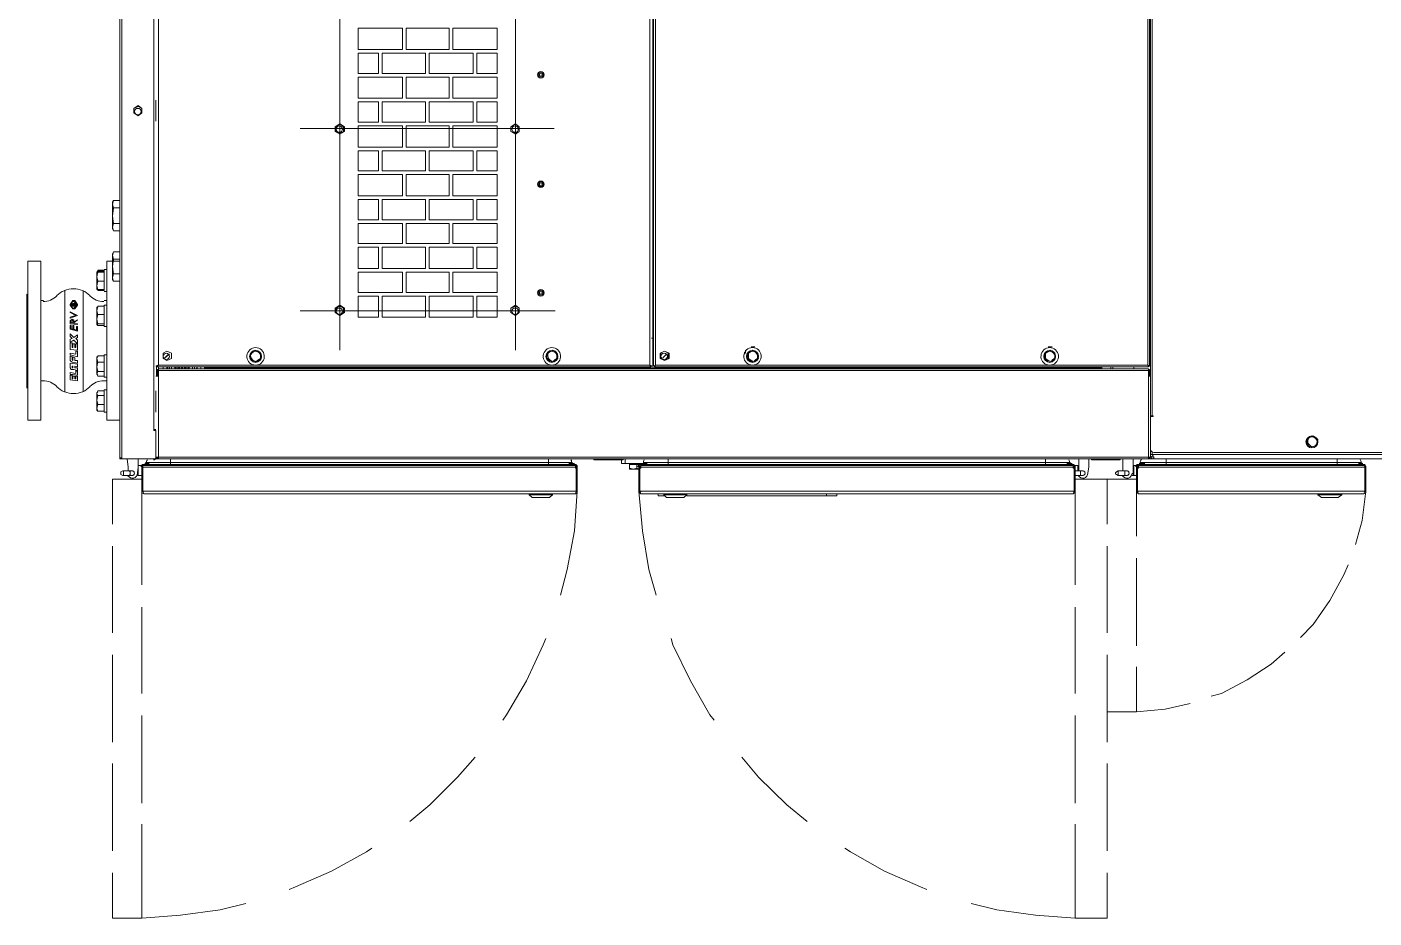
# Model space of a CAD drawing. Extents: x -3450 to 27857, y -1288 to 11880.
# Drawn here: x 25657.2 to 25842.6, y 75.9 to 198.5 of the extents above; entities that cross this region are included whole.
import ezdxf

# ---------------------------------------------------------------- set-up
doc = ezdxf.new("R2010")
doc.units = 0
doc.layers.add('188K-SM-03-F20-MECH-EQ-Y2257103$0$M-EQPM-AD', color=5, linetype='Continuous')

# ---------------------------------------------------------------- blocks, each defined once
blk = doc.blocks.new('188K-SM-03-F20-MECH-EQ-Y2257103$0$A$C9ea2c5c3')
at = {"lineweight": 13}
for points in [[(-83, 2338.3), (-127.3, 2338.3), (-127.3, 2276.2)], [(60.2, 2318), (24.7, 2326.9), (-28.5, 2334.5), (-83, 2338.3), (-83, 2209.1)], [(1201.4, 2209.1), (1201.4, 2338.3), (1148.2, 2334.5), (1093.8, 2326.9), (1058.3, 2318)], [(1201.4, 2338.3), (1242, 2338.3), (1242, 2276.2)], [(233.7, 2242), (226.1, 2247.1), (179.2, 2273.7), (129.8, 2295.2), (121, 2299)], [(998.8, 2299), (989.9, 2295.2), (940.5, 2273.7), (892.4, 2247.1), (884.8, 2242)], [(-127.3, 2245.8), (-127.3, 2125.5)], [(1242, 2245.8), (1242, 2125.5)], [(375.6, 2116.6), (352.8, 2144.5), (313.5, 2182.5), (285.6, 2205.3)], [(832.8, 2205.3), (805, 2182.5), (767, 2144.5), (742.9, 2116.6)], [(-83, 2059.6), (-83, 2179.9)], [(1201.4, 2059.6), (1201.4, 2179.9)], [(-127.3, 2096.3), (-127.3, 1976)], [(1242, 2096.3), (1242, 1976)], [(473.1, 1953.2), (470.6, 1962.1), (446.5, 2011.5), (419.9, 2058.3), (413.6, 2065.9)], [(704.9, 2065.9), (699.8, 2058.3), (672, 2011.5), (649.2, 1962.1), (645.4, 1953.2)], [(-167.8, 1992.5), (-167.8, 2054.5), (-207.1, 2050.7), (-241.3, 2043.1)], [(-167.8, 2054.5), (-127.3, 2054.5)], [(-270.4, 2033), (-284.4, 2029.2), (-319.8, 2010.2), (-352.8, 1988.7), (-371.8, 1972.2)], [(-83, 1910.1), (-83, 2029.2)], [(1201.4, 1910.1), (1201.4, 2029.2)], [(-393.3, 1951.9), (-411, 1934.2), (-433.8, 1901.3), (-452.8, 1865.8), (-459.2, 1851.9)], [(-167.8, 1843), (-167.8, 1963.3)], [(-127.3, 1945.6), (-127.3, 1826.5)], [(1242, 1945.6), (1242, 1826.5)], [(517.4, 1750.5), (512.4, 1805), (503.5, 1858.2), (493.4, 1893.7)], [(625.1, 1893.7), (616.2, 1858.2), (606.1, 1805), (602.3, 1750.5)], [(-83, 1750.5), (-83, 1879.7)], [(1201.4, 1750.5), (1201.4, 1879.7)], [(-469.3, 1824), (-478.2, 1791.1), (-483.2, 1750.5)], [(-167.8, 1750.5), (-167.8, 1812.6)], [(-127.3, 1796.1), (-127.3, 1734.1), (-167.8, 1734.1)], [(1242, 1796.1), (1242, 1734.1), (1201.4, 1734.1)], [(-483.2, 1716.3), (-483.2, 1717.6), (-482, 1717.6), (-482, 1715.1), (-170.4, 1715.1), (-170.4, 1717.6), (-170.4, 1718.9), (-169.1, 1718.9), (-169.1, 1750.5), (-170.4, 1754.3), (-480.7, 1754.3), (-483.2, 1753.1), (-483.2, 1750.5)], [(-483.2, 1717.6), (-483.2, 1750.5), (-482, 1750.5), (-480.7, 1754.3)], [(-482, 1751.8), (-482, 1750.5)], [(-482, 1717.6), (-482, 1718.9), (-482, 1750.5), (-482, 1717.6), (-482, 1716.3)], [(-482, 1750.5), (-169.1, 1750.5)], [(-450.3, 1754.3), (-450.3, 1755.6)], [(-417.4, 1754.3), (-417.4, 1755.6)], [(-170.4, 1754.3), (-169.1, 1753.1), (-167.8, 1750.5)], [(-169.1, 1750.5), (-169.1, 1751.8)], [(-169.1, 1717.6), (-169.1, 1750.5), (-167.8, 1750.5), (-167.8, 1717.6)], [(-83, 1750.5), (-81.7, 1753.1), (-80.4, 1754.3), (-81.7, 1750.5)], [(516.2, 1717.6), (516.2, 1750.5), (516.2, 1718.9), (514.9, 1718.9), (514.9, 1717.6), (514.9, 1715.1), (-80.4, 1715.1), (-80.4, 1717.6), (-81.7, 1717.6), (-81.7, 1750.5), (-83, 1750.5), (-83, 1717.6)], [(-81.7, 1751.8), (-81.7, 1750.5), (-81.7, 1718.9), (-80.4, 1718.9), (-80.4, 1717.6)], [(516.2, 1750.5), (-81.7, 1750.5)], [(-80.4, 1754.3), (514.9, 1754.3)], [(245.1, 1754.3), (245.1, 1756.9), (259, 1756.9), (451.6, 1756.9)], [(259, 1756.9), (259, 1754.3)], [(451.6, 1754.3), (451.6, 1755.6)], [(490.8, 1754.3), (490.8, 1756.9), (482, 1756.9)], [(483.2, 1754.3), (483.2, 1755.6)], [(516.2, 1750.5), (514.9, 1754.3), (516.2, 1753.1), (517.4, 1750.5)], [(517.4, 1717.6), (517.4, 1750.5), (516.2, 1750.5), (514.9, 1751.8)], [(602.3, 1717.6), (602.3, 1750.5), (603.6, 1750.5), (604.8, 1754.3), (602.3, 1753.1), (602.3, 1750.5)], [(603.6, 1751.8), (603.6, 1750.5)], [(1198.9, 1713.8), (1187.5, 1713.8), (1187.5, 1715.1), (1198.9, 1715.1), (604.8, 1715.1), (604.8, 1717.6), (604.8, 1718.9), (603.6, 1718.9), (603.6, 1750.5), (603.6, 1717.6)], [(603.6, 1750.5), (1200.2, 1750.5)], [(1200.2, 1717.6), (1200.2, 1718.9), (1200.2, 1750.5), (1198.9, 1754.3), (604.8, 1754.3)], [(636.5, 1754.3), (636.5, 1755.6)], [(668.2, 1754.3), (668.2, 1755.6)], [(1198.9, 1754.3), (1201.4, 1753.1), (1201.4, 1750.5)], [(1200.2, 1716.3), (1200.2, 1717.6), (1200.2, 1750.5), (1200.2, 1751.8)], [(1200.2, 1750.5), (1201.4, 1750.5), (1201.4, 1717.6)], [(-167.8, 1729), (-164, 1729), (-161.5, 1729)], [(-164, 1727.7), (-164, 1715.1), (-167.8, 1715.1)], [(-164, 1729), (-164, 1729)], [(-164, 1715.1), (-164, 1729)], [(-162.8, 1718.9), (-162.8, 1727.7), (-164, 1727.7)], [(-164, 1727.7), (-164, 1727.7)], [(-164, 1727.7), (-164, 1727.7)], [(-162.8, 1706.2), (-162.8, 1717.6), (-162.8, 1725.2)], [(-161.5, 1729), (-161.5, 1729)], [(-155.2, 1729), (-150.1, 1729), (-142.5, 1729), (-140, 1727.7), (-138.7, 1726.5), (-138.7, 1725.2), (-140, 1723.9), (-142.5, 1722.7), (-150.1, 1722.7), (-155.2, 1722.7)], [(-150.1, 1729), (-151.4, 1729), (-151.4, 1727.7), (-151.4, 1726.5), (-151.4, 1725.2), (-151.4, 1723.9), (-151.4, 1722.7), (-150.1, 1722.7)], [(-142.5, 1729), (-142.5, 1727.7), (-142.5, 1726.5), (-142.5, 1725.2), (-142.5, 1723.9), (-142.5, 1722.7)], [(-138.7, 1726.5), (-138.7, 1725.2), (-138.7, 1726.5)], [(-127.3, 1734.1), (-83, 1734.1)], [(-102, 1706.2), (-102, 1717.6), (-100.7, 1725.2)], [(-94.4, 1729), (-89.3, 1729), (-83, 1729)], [(-89.3, 1729), (-90.6, 1729), (-90.6, 1727.7), (-90.6, 1726.5), (-90.6, 1725.2), (-90.6, 1723.9), (-90.6, 1722.7), (-89.3, 1722.7)], [(-81.7, 1729), (-81.7, 1729)], [(-81.7, 1729), (-81.7, 1727.7)], [(1200.2, 1715.1), (1200.2, 1717.6), (1201.4, 1717.6), (1201.4, 1716.3), (1201.4, 1715.1), (1206.5, 1715.1), (1206.5, 1727.7)], [(1201.4, 1729), (1206.5, 1729), (1207.8, 1729)], [(1206.5, 1729), (1206.5, 1729)], [(1206.5, 1715.1), (1206.5, 1729)], [(1206.5, 1718.9), (1206.5, 1727.7)], [(1206.5, 1727.7), (1206.5, 1727.7)], [(1206.5, 1727.7), (1206.5, 1727.7)], [(1206.5, 1727.7), (1206.5, 1727.7)], [(1206.5, 1706.2), (1206.5, 1717.6), (1207.8, 1725.2)], [(1214.1, 1729), (1219.2, 1729), (1228, 1729), (1230.6, 1727.7), (1230.6, 1726.5), (1230.6, 1725.2), (1230.6, 1723.9), (1228, 1722.7), (1219.2, 1722.7), (1214.1, 1722.7)], [(1219.2, 1729), (1217.9, 1727.7), (1217.9, 1726.5), (1217.9, 1725.2), (1217.9, 1723.9), (1219.2, 1722.7)], [(1228, 1729), (1226.8, 1729), (1226.8, 1727.7), (1226.8, 1726.5), (1226.8, 1725.2), (1226.8, 1723.9), (1226.8, 1722.7), (1228, 1722.7)], [(1230.6, 1726.5), (1230.6, 1725.2), (1230.6, 1726.5)], [(-1831, 1699.9), (-1833.5, 1699.9), (-1832.2, 1702.4), (-1829.7, 1706.2), (-1825.9, 1706.2), (-193.2, 1706.2)], [(-185.6, 1703.7), (-184.3, 1703.7), (-184.3, 1706.2), (-185.6, 1706.2), (-186.8, 1703.7), (-186.8, 1692.3), (-186.8, 1647.9), (-186.8, 1646.7), (-186.8, 779), (-189.4, 779), (-1831, 779), (-1833.5, 779), (-1833.5, 533.3), (-1831, 533.3), (-1829.7, 533.3), (-1829.7, 532), (-1833.5, 532), (-1833.5, 63.3)], [(-482, 1718.9), (-482, 1718.9)], [(-482, 1717.6), (-170.4, 1717.6)], [(-480.7, 1713.8), (-469.3, 1713.8), (-469.3, 1715.1), (-480.7, 1715.1)], [(-479.4, 1713.8), (-479.4, 1713.8)], [(-479.4, 1712.5), (-473.1, 1712.5)], [(-478.2, 1715.1), (-478.2, 1715.1)], [(-474.4, 1715.1), (-474.4, 1715.1)], [(-473.1, 1713.8), (-473.1, 1713.8)], [(-469.3, 1715.1), (-444, 1715.1), (-208.4, 1715.1), (-183, 1715.1)], [(-469.3, 1713.8), (-444, 1713.8), (-208.4, 1713.8), (-183, 1713.8)], [(-444, 1715.1), (-444, 1713.8), (-444, 1711.3), (-444, 1706.2)], [(-444, 1715.1), (-444, 1715.1)], [(-208.4, 1715.1), (-208.4, 1713.8), (-208.4, 1711.3), (-208.4, 1706.2)], [(-208.4, 1715.1), (-208.4, 1715.1)], [(-191.9, 1703.7), (-190.6, 1703.7), (-190.6, 1702.4), (-191.9, 1706.2), (-193.2, 1706.2), (-189.4, 1706.2), (-186.8, 1702.4), (-186.8, 1699.9), (-189.4, 1699.9), (-190.6, 1702.4), (-189.4, 1699.9), (-189.4, 1696.1), (-189.4, 1699.9)], [(-190.6, 1706.2), (-185.6, 1706.2)], [(-185.6, 1706.2), (-185.6, 1703.7)], [(-184.3, 1706.2), (1178.6, 1706.2), (1181.2, 1706.2), (1182.4, 1703.7), (1182.4, 1706.2), (1185, 1706.2), (1229.3, 1706.2), (1231.8, 1706.2), (1231.8, 1703.7), (1231.8, 1704.9), (1230.6, 1706.2), (1229.3, 1706.2), (1230.6, 1704.9), (1231.8, 1704.9), (1231.8, 1703.7), (1231.8, 50.7)], [(-170.4, 1715.1), (-183, 1715.1), (-183, 1713.8), (-170.4, 1713.8)], [(-179.2, 1713.8), (-179.2, 1713.8)], [(-171.6, 1712.5), (-179.2, 1712.5)], [(-178, 1715.1), (-178, 1715.1)], [(-172.9, 1715.1), (-172.9, 1715.1)], [(-171.6, 1713.8), (-171.6, 1713.8)], [(-169.1, 1716.3), (-169.1, 1717.6), (-167.8, 1717.6), (-167.8, 1716.3)], [(-167.8, 1715.1), (-167.8, 1715.1)], [(-164, 1715.1), (-164, 1715.1)], [(-162.8, 1718.9), (-162.8, 1718.9)], [(-162.8, 1718.9), (-162.8, 1718.9)], [(-148.8, 1722.7), (-148.8, 1717.6), (-148.8, 1706.2)], [(-143.8, 1707.5), (-145, 1707.5), (-145, 1706.2)], [(-107, 1706.2), (-107, 1707.5), (-143.8, 1707.5), (-143.8, 1706.2)], [(-105.8, 1706.2), (-105.8, 1707.5), (-107, 1707.5)], [(-94.4, 1722.7), (-89.3, 1722.7), (-83, 1722.7)], [(-88, 1722.7), (-88, 1717.6), (-88, 1706.2)], [(-88, 1722.7), (-88, 1718.9)], [(-88, 1718.9), (-88, 1718.9)], [(-88, 1718.9), (-88, 1718.9)], [(-86.8, 1722.7), (-86.8, 1715.1), (-83, 1715.1), (-83, 1716.3), (-83, 1717.6), (-81.7, 1717.6), (-81.7, 1716.3)], [(-86.8, 1722.7), (-86.8, 1715.1)], [(-86.8, 1715.1), (-86.8, 1715.1)], [(-81.7, 1723.9), (-81.7, 1722.7)], [(-81.7, 1722.7), (-81.7, 1722.7)], [(-81.7, 1720.1), (-81.7, 1720.1)], [(-80.4, 1717.6), (514.9, 1717.6)], [(-80.4, 1713.8), (-67.8, 1713.8), (-67.8, 1715.1), (-80.4, 1715.1)], [(-79.2, 1713.8), (-79.2, 1713.8)], [(-79.2, 1712.5), (-71.6, 1712.5)], [(-77.9, 1715.1), (-77.9, 1715.1)], [(502.2, 1715.1), (476.9, 1715.1), (476.9, 1713.8), (-42.4, 1713.8), (-42.4, 1711.3), (-76.6, 1711.3)], [(-76.6, 1712.5), (-76.6, 1712.5)], [(-76.6, 1711.3), (-75.4, 1711.3), (-42.4, 1711.3), (476.9, 1711.3), (509.8, 1711.3), (511.1, 1711.3)], [(-72.8, 1715.1), (-72.8, 1715.1)], [(-71.6, 1713.8), (-71.6, 1713.8)], [(504.8, 1713.8), (476.9, 1713.8), (-42.4, 1713.8), (-70.3, 1713.8)], [(-67.8, 1713.8), (-42.4, 1713.8), (-42.4, 1715.1), (476.9, 1715.1)], [(-42.4, 1715.1), (-67.8, 1715.1)], [(-42.4, 1715.1), (-42.4, 1715.1)], [(502.2, 1713.8), (476.9, 1713.8), (476.9, 1711.3), (-42.4, 1711.3), (-42.4, 1706.2)], [(-42.4, 1713.8), (-42.4, 1713.8)], [(-42.4, 1711.3), (-42.4, 1711.3)], [(476.9, 1715.1), (476.9, 1715.1)], [(476.9, 1713.8), (476.9, 1713.8)], [(511.1, 1711.3), (476.9, 1711.3), (476.9, 1706.2)], [(476.9, 1711.3), (476.9, 1711.3)], [(514.9, 1715.1), (502.2, 1715.1), (502.2, 1713.8), (514.9, 1713.8)], [(506, 1713.8), (506, 1713.8)], [(506, 1712.5), (513.6, 1712.5), (536.4, 1712.5), (541.5, 1712.5), (541.5, 1707.5), (541.5, 1706.2)], [(507.3, 1715.1), (507.3, 1715.1)], [(511.1, 1712.5), (511.1, 1712.5)], [(512.4, 1715.1), (512.4, 1715.1)], [(530.1, 1712.5), (530.1, 1713.8), (525, 1713.8), (520, 1713.8), (516.2, 1713.8), (513.6, 1713.8)], [(513.6, 1713.8), (513.6, 1713.8)], [(516.2, 1720.1), (516.2, 1720.1)], [(516.2, 1716.3), (516.2, 1717.6), (517.4, 1717.6), (517.4, 1716.3)], [(520, 1713.8), (520, 1718.9)], [(530.1, 1720.1), (525, 1720.1), (530.1, 1718.9), (530.1, 1713.8), (530.1, 1718.9)], [(530.1, 1720.1), (530.1, 1720.1)], [(530.1, 1720.1), (530.1, 1720.1)], [(530.1, 1713.8), (530.1, 1713.8)], [(536.4, 1712.5), (536.4, 1706.2)], [(578.2, 1706.2), (578.2, 1707.5), (541.5, 1707.5), (539, 1707.5), (539, 1706.2)], [(579.5, 1706.2), (579.5, 1707.5), (578.2, 1707.5)], [(602.3, 1716.3), (602.3, 1717.6), (603.6, 1717.6), (603.6, 1716.3)], [(604.8, 1717.6), (1200.2, 1717.6)], [(604.8, 1713.8), (617.5, 1713.8), (617.5, 1715.1), (604.8, 1715.1)], [(606.1, 1713.8), (606.1, 1713.8)], [(606.1, 1712.5), (613.7, 1712.5)], [(607.4, 1715.1), (607.4, 1715.1)], [(1187.5, 1715.1), (1162.2, 1715.1), (1162.2, 1713.8), (641.6, 1713.8), (641.6, 1711.3), (608.6, 1711.3)], [(608.6, 1712.5), (608.6, 1712.5)], [(1196.4, 1711.3), (1195.1, 1711.3), (1162.2, 1711.3), (641.6, 1711.3), (609.9, 1711.3), (608.6, 1711.3)], [(612.4, 1715.1), (612.4, 1715.1)], [(613.7, 1713.8), (613.7, 1713.8)], [(1190, 1713.8), (1162.2, 1713.8), (641.6, 1713.8), (613.7, 1713.8)], [(617.5, 1713.8), (641.6, 1713.8), (641.6, 1715.1), (1162.2, 1715.1)], [(641.6, 1715.1), (617.5, 1715.1)], [(641.6, 1715.1), (641.6, 1715.1)], [(1187.5, 1713.8), (1162.2, 1713.8), (1162.2, 1711.3), (641.6, 1711.3), (641.6, 1706.2)], [(641.6, 1713.8), (641.6, 1713.8)], [(641.6, 1711.3), (641.6, 1711.3)], [(1162.2, 1715.1), (1162.2, 1715.1)], [(1162.2, 1713.8), (1162.2, 1713.8)], [(1196.4, 1711.3), (1162.2, 1711.3), (1162.2, 1706.2)], [(1162.2, 1711.3), (1162.2, 1711.3)], [(1178.6, 1706.2), (1178.6, 1703.7), (1181.2, 1703.7), (1182.4, 1703.7)], [(1183.7, 1706.2), (1179.9, 1706.2)], [(1181.2, 1704.9), (1181.2, 1706.2)], [(1185, 1706.2), (1185, 1706.2)], [(1185, 1706.2), (1185, 1706.2)], [(1191.3, 1713.8), (1191.3, 1713.8)], [(1197.6, 1712.5), (1191.3, 1712.5)], [(1192.6, 1715.1), (1192.6, 1715.1)], [(1196.4, 1715.1), (1196.4, 1715.1)], [(1196.4, 1712.5), (1196.4, 1712.5)], [(1197.6, 1713.8), (1197.6, 1713.8)], [(1200.2, 1718.9), (1200.2, 1718.9)], [(1206.5, 1718.9), (1206.5, 1718.9)], [(1206.5, 1718.9), (1206.5, 1718.9)], [(1206.5, 1715.1), (1206.5, 1715.1)], [(1220.4, 1722.7), (1220.4, 1717.6), (1221.7, 1706.2)], [(1229.3, 46.9), (1229.3, 1706.2)], [(1230.6, 1706.2), (1230.6, 1706.2)], [(-189.4, 1699.9), (-1829.7, 1699.9)], [(-191.9, 1697.3), (-1828.4, 1697.3)], [(-186.8, 1702.4), (-190.6, 1703.7)], [(-189.4, 1697.3), (-189.4, 1697.3)], [(-186.8, 1703.7), (-186.8, 1703.7)], [(-186.8, 1702.4), (-186.8, 1702.4)], [(-184.3, 1704.9), (-185.6, 1704.9)], [(-185.6, 1703.7), (-185.6, 1703.7)], [(-185.6, 1703.7), (-185.6, 1703.7)], [(-185.6, 1703.7), (-185.6, 1703.7)], [(1178.6, 1592.2), (1178.6, 1703.7), (-184.3, 1703.7), (-184.3, 1592.2)], [(1178.6, 1704.9), (1181.2, 1704.9), (1181.2, 1703.7), (1182.4, 1703.7), (1182.4, 1666.9), (1185, 1666.9), (1185, 1665.7), (1183.7, 1665.7), (1182.4, 1665.7)], [(1182.4, 1704.9), (1181.2, 1704.9)], [(1182.4, 1704.9), (1182.4, 1704.9)], [(1182.4, 1703.7), (1182.4, 1703.7)], [(1182.4, 1703.7), (1182.4, 1703.7)], [(1182.4, 1703.7), (1182.4, 1703.7)], [(1231.8, 1704.9), (1230.6, 1704.9)], [(1183.7, 1666.9), (1182.4, 1666.9)], [(1182.4, 1666.9), (1182.4, 1666.9)], [(1182.4, 1665.7), (1182.4, 1665.7)], [(1183.7, 1666.9), (1183.7, 1666.9)], [(1185, 1665.7), (1185, 1665.7)], [(1185, 1665.7), (1185, 88.7)], [(1231.8, 1506.1), (1231.8, 1433.9), (1249.6, 1433.9), (1249.6, 1653), (1231.8, 1653)], [(1358.5, 1451.6), (1358.5, 1433.9), (1358.5, 1653), (1358.5, 1618.8), (1358.5, 1433.9)], [(1358.5, 1653), (1358.5, 1653)], [(-186.8, 1646.7), (-189.4, 1646.7), (-190.6, 1646.7), (-190.6, 1647.9), (-186.8, 1647.9)], [(-189.4, 537.1), (-189.4, 779), (-189.4, 1646.7)], [(1182.4, 1641.6), (1182.4, 1641.6)], [(1249.6, 1611.2), (1253.4, 1611.2), (1253.4, 1641.6), (1249.6, 1641.6)], [(1262.2, 1631.5), (1253.4, 1631.5), (1253.4, 1636.5), (1253.4, 1640.3), (1262.2, 1640.3)], [(1253.4, 1640.3), (1253.4, 1639.1)], [(1253.4, 1639.1), (1253.4, 1639.1)], [(1263.5, 1636.5), (1262.2, 1640.3)], [(1262.2, 1640.3), (1262.2, 1640.3)], [(1263.5, 1639.1), (1262.2, 1640.3)], [(1263.5, 1636.5), (1263.5, 1639.1)], [(1253.4, 1616.3), (1253.4, 1618.8), (1253.4, 1625.1), (1253.4, 1631.5)], [(1253.4, 1618.8), (1262.2, 1618.8)], [(1253.4, 1615), (1253.4, 1616.3), (1253.4, 1612.5), (1262.2, 1612.5), (1263.5, 1616.3), (1263.5, 1615), (1262.2, 1613.7)], [(1253.4, 1615), (1253.4, 1615)], [(1282.5, 1613.7), (1282.5, 1474.4), (1282.5, 1612.5), (1282.5, 1474.4)], [(1358.5, 1618.8), (1358.5, 1618.8)], [(1358.5, 1617.5), (1358.5, 1601.1)], [(1182.4, 1612.5), (1182.4, 1612.5)], [(1253.4, 1598.5), (1249.6, 1598.5)], [(1282.5, 1612.5), (1282.5, 1612.5)], [(1282.5, 1612.5), (1282.5, 1612.5)], [(1300.2, 1590.9), (1300.2, 1597.3), (1290.1, 1598.5), (1290.1, 1592.2), (1292.6, 1592.2), (1292.6, 1596), (1293.9, 1596), (1292.6, 1596)], [(1293.9, 1596), (1293.9, 1592.2), (1296.4, 1592.2), (1296.4, 1596), (1297.7, 1594.7)], [(1296.4, 1596), (1297.7, 1596), (1297.7, 1590.9), (1300.2, 1590.9), (1297.7, 1590.9)], [(1307.8, 1612.5), (1307.8, 1612.5)], [(1340.8, 1598.5), (1337, 1598.5)], [(1340.8, 1485.8), (1340.8, 1601.1)], [(1359.8, 1608.7), (1359.8, 1479.5)], [(1359.8, 1608.7), (1359.8, 1608.7)], [(1359.8, 1608.7), (1359.8, 1608.7)], [(1178.6, 1582.1), (-184.3, 1582.1), (-184.3, 1584.6), (-184.3, 1592.2), (-186.8, 1592.2)], [(-184.3, 1583.3), (-185.6, 1583.3), (-185.6, 1592.2)], [(495.9, 176.1), (494.6, 176.1), (495.9, 176.1), (495.9, 174.8), (494.6, 177.3), (497.2, 176.1), (497.2, 1578.3), (495.9, 1578.3), (494.6, 1577), (495.9, 1578.3), (495.9, 1579.5), (-184.3, 1579.5), (-184.3, 1578.3), (-185.6, 1578.3), (-183, 1577), (-184.3, 1579.5)], [(-185.6, 162.1), (-185.6, 171), (-184.3, 171), (-184.3, 176.1), (-183, 177.3), (-184.3, 176.1), (-185.6, 176.1), (-185.6, 1578.3)], [(-184.3, 1584.6), (1178.6, 1584.6)], [(-184.3, 1578.3), (-184.3, 1578.3)], [(-184.3, 1577), (-184.3, 1578.3)], [(-164, 1582.1), (-164, 1579.5)], [(-134.9, 1579.5), (-134.9, 1582.1)], [(-132.4, 1582.1), (-132.4, 1579.5)], [(-119.7, 1579.5), (-119.7, 1582.1)], [(1115.3, 1580.8), (-119.7, 1580.8)], [(497.2, 1578.3), (494.6, 1577), (495.9, 1578.3), (494.6, 1577), (495.9, 1579.5)], [(495.9, 1578.3), (495.9, 1578.3)], [(495.9, 1578.3), (495.9, 1578.3)], [(498.4, 1578.3), (498.4, 176.1)], [(1178.6, 1577), (1181.2, 1578.3), (1178.6, 1577), (1181.2, 1579.5), (501, 1579.5), (502.2, 1577), (501, 1578.3), (499.7, 1578.3)], [(501, 1578.3), (501, 1579.5)], [(501, 1578.3), (501, 1578.3)], [(1115.3, 1579.5), (1115.3, 1580.8), (1115.3, 1582.1)], [(1120.4, 1582.1), (1120.4, 1579.5)], [(1125.4, 1579.5), (1126.7, 1582.1)], [(1125.4, 1579.5), (1125.4, 1579.5)], [(1125.4, 1579.5), (1125.4, 1579.5)], [(1135.6, 1579.5), (1136.8, 1582.1)], [(1141.9, 1579.5), (1141.9, 1582.1)], [(1143.2, 1579.5), (1143.2, 1582.1)], [(1147, 1582.1), (1147, 1579.5), (1145.7, 1579.5), (1145.7, 1582.1)], [(1149.5, 1582.1), (1149.5, 1579.5)], [(1150.8, 1582.1), (1150.8, 1579.5)], [(1153.3, 1579.5), (1152, 1579.5), (1152, 1582.1)], [(1153.3, 1579.5), (1153.3, 1579.5)], [(1155.8, 1582.1), (1157.1, 1579.5)], [(1166, 1582.1), (1166, 1579.5), (1167.2, 1579.5)], [(1166, 1579.5), (1166, 1579.5)], [(1172.3, 1579.5), (1172.3, 1582.1)], [(1181.2, 1592.2), (1181.2, 1578.3), (1178.6, 1577), (1182.4, 1578.3)], [(1182.4, 1592.2), (1178.6, 1592.2), (1178.6, 1584.6), (1178.6, 1582.1), (1178.6, 1579.5)], [(1179.9, 1592.2), (1179.9, 1583.3), (1178.6, 1583.3)], [(1179.9, 1577), (1181.2, 1578.3), (1181.2, 1579.5)], [(1181.2, 1578.3), (1181.2, 1578.3)], [(1181.2, 1578.3), (1181.2, 1578.3)], [(1249.6, 1563.1), (1253.4, 1563.1), (1253.4, 1593.5), (1249.6, 1593.5)], [(1253.4, 1592.2), (1262.2, 1592.2)], [(1253.4, 1589.7), (1253.4, 1592.2)], [(1253.4, 1585.9), (1253.4, 1589.7)], [(1253.4, 1589.7), (1253.4, 1589.7)], [(1262.2, 1573.2), (1253.4, 1573.2), (1253.4, 1579.5), (1253.4, 1585.9), (1262.2, 1585.9)], [(1263.5, 1589.7), (1262.2, 1592.2)], [(1263.5, 1589.7), (1262.2, 1590.9)], [(1263.5, 1589.7), (1263.5, 1589.7)], [(1292.6, 1592.2), (1290.1, 1592.2)], [(1290.1, 1592.2), (1290.1, 1592.2)], [(1292.6, 1584.6), (1290.1, 1585.9), (1290.1, 1590.9), (1300.2, 1589.7), (1300.2, 1587.1)], [(1290.1, 1580.8), (1290.1, 1584.6), (1292.6, 1584.6), (1292.6, 1588.4), (1300.2, 1587.1), (1292.6, 1588.4)], [(1290.1, 1585.9), (1290.1, 1584.6), (1295.2, 1583.3), (1299, 1583.3), (1300.2, 1580.8), (1300.2, 1579.5), (1300.2, 1574.5), (1290.1, 1575.7), (1300.2, 1574.5)], [(1293.9, 1580.8), (1290.1, 1580.8), (1293.9, 1580.8), (1293.9, 1578.3), (1290.1, 1579.5), (1290.1, 1575.7)], [(1290.1, 1580.8), (1290.1, 1580.8)], [(1292.6, 1592.2), (1292.6, 1592.2)], [(1292.6, 1584.6), (1292.6, 1584.6)], [(1296.4, 1592.2), (1293.9, 1592.2)], [(1293.9, 1592.2), (1293.9, 1592.2)], [(1296.4, 1592.2), (1296.4, 1592.2)], [(1296.4, 1580.8), (1296.4, 1580.8)], [(1296.4, 1580.8), (1296.4, 1580.8)], [(1297.7, 1579.5), (1297.7, 1580.8), (1296.4, 1580.8)], [(1297.7, 1590.9), (1297.7, 1590.9)], [(1297.7, 1580.8), (1297.7, 1580.8)], [(1300.2, 1590.9), (1300.2, 1590.9)], [(1300.2, 1587.1), (1300.2, 1587.1)], [(1340.8, 1569.4), (1340.8, 1587.1)], [(-185.6, 1566.9), (-186.8, 1566.9)], [(371.8, 1561.8), (371.8, 1560.5), (370.5, 1560.5), (370.5, 1559.3), (370.5, 1558), (370.5, 1556.7)], [(371.8, 1560.5), (371.8, 1559.3), (370.5, 1559.3), (370.5, 1558)], [(1164.7, 1561.8), (1169.8, 1566.9), (1163.4, 1561.8)], [(1164.7, 1561.8), (1164.7, 1561.8)], [(1253.4, 1565.6), (1253.4, 1564.3), (1253.4, 1568.1), (1253.4, 1573.2)], [(1253.4, 1565.6), (1253.4, 1565.6)], [(1253.4, 1564.3), (1262.2, 1564.3)], [(1290.1, 1575.7), (1290.1, 1575.7)], [(1300.2, 1564.3), (1300.2, 1570.7), (1299, 1571.9), (1297.7, 1573.2), (1290.1, 1574.5), (1290.1, 1570.7), (1293.9, 1570.7), (1293.9, 1566.9), (1296.4, 1565.6), (1293.9, 1566.9)], [(1293.9, 1570.7), (1290.1, 1570.7)], [(1290.1, 1570.7), (1290.1, 1570.7)], [(1290.1, 1558), (1290.1, 1565.6), (1300.2, 1563.1), (1300.2, 1560.5)], [(1292.6, 1558), (1290.1, 1558), (1292.6, 1558), (1292.6, 1561.8), (1300.2, 1560.5), (1292.6, 1561.8)], [(1290.1, 1558), (1290.1, 1558)], [(1292.6, 1558), (1292.6, 1558)], [(1293.9, 1566.9), (1293.9, 1566.9)], [(1296.4, 1565.6), (1296.4, 1570.7), (1296.4, 1569.4), (1297.7, 1569.4), (1297.7, 1565.6), (1300.2, 1564.3), (1297.7, 1565.6)], [(1296.4, 1570.7), (1296.4, 1570.7)], [(1297.7, 1569.4), (1296.4, 1570.7), (1296.4, 1569.4)], [(1296.4, 1565.6), (1296.4, 1565.6)], [(1297.7, 1569.4), (1297.7, 1569.4)], [(1297.7, 1565.6), (1297.7, 1565.6)], [(1300.2, 1574.5), (1300.2, 1574.5)], [(1300.2, 1570.7), (1300.2, 1570.7)], [(1300.2, 1570.7), (1300.2, 1570.7)], [(1300.2, 1564.3), (1300.2, 1564.3)], [(1300.2, 1560.5), (1300.2, 1560.5)], [(-46.2, 1551.7), (-51.3, 1551.7)], [(362.9, 1551.7), (357.8, 1551.7)], [(370.5, 1556.7), (370.5, 1556.7)], [(370.5, 1556.7), (370.5, 1556.7)], [(497.2, 1541.5), (498.4, 1541.5)], [(687.2, 1556.7), (687.2, 291.3)], [(929.1, 1556.7), (929.1, 300.2)], [(1292.6, 1540.3), (1290.1, 1542.8), (1290.1, 1547.9), (1290.1, 1556.7), (1300.2, 1555.5), (1300.2, 1546.6)], [(1297.7, 1544.1), (1295.2, 1542.8), (1290.1, 1547.9), (1292.6, 1547.9), (1290.1, 1547.9)], [(1290.1, 1547.9), (1290.1, 1547.9)], [(1290.1, 1539), (1292.6, 1540.3), (1290.1, 1539), (1290.1, 1535.2), (1295.2, 1539), (1300.2, 1533.9), (1300.2, 1537.7), (1297.7, 1540.3), (1300.2, 1537.7)], [(1292.6, 1547.9), (1292.6, 1552.9), (1293.9, 1552.9), (1293.9, 1547.9), (1296.4, 1547.9), (1293.9, 1547.9)], [(1293.9, 1552.9), (1292.6, 1552.9)], [(1292.6, 1547.9), (1292.6, 1547.9)], [(1293.9, 1547.9), (1293.9, 1547.9)], [(1297.7, 1540.3), (1300.2, 1541.5), (1300.2, 1545.3), (1295.2, 1542.8), (1293.9, 1544.1)], [(1295.2, 1542.8), (1295.2, 1542.8)], [(1296.4, 1547.9), (1296.4, 1552.9), (1297.7, 1552.9), (1297.7, 1546.6), (1300.2, 1546.6), (1297.7, 1546.6)], [(1297.7, 1552.9), (1296.4, 1552.9)], [(1296.4, 1547.9), (1296.4, 1547.9)], [(1297.7, 1546.6), (1297.7, 1546.6)], [(1300.2, 1546.6), (1300.2, 1546.6)], [(-186.8, 1539), (-185.6, 1539)], [(497.2, 1539), (498.4, 1539)], [(1249.6, 1494.7), (1253.4, 1494.7), (1253.4, 1523.8), (1249.6, 1523.8)], [(1262.2, 1521.3), (1263.5, 1521.3), (1262.2, 1522.5), (1253.4, 1522.5), (1253.4, 1521.3), (1253.4, 1520)], [(1253.4, 1516.2), (1253.4, 1521.3)], [(1253.4, 1521.3), (1253.4, 1521.3)], [(1263.5, 1521.3), (1263.5, 1521.3)], [(1290.1, 1539), (1290.1, 1539)], [(1290.1, 1528.9), (1300.2, 1527.6)], [(1290.1, 1521.3), (1290.1, 1520), (1295.2, 1520), (1295.2, 1518.7), (1290.1, 1514.9), (1295.2, 1518.7)], [(1290.1, 1514.9), (1295.2, 1517.5), (1295.2, 1514.9), (1297.7, 1513.7), (1300.2, 1516.2), (1300.2, 1517.5), (1300.2, 1520), (1290.1, 1521.3), (1300.2, 1520)], [(1290.1, 1521.3), (1290.1, 1521.3)], [(1300.2, 1537.7), (1300.2, 1537.7)], [(1300.2, 1527.6), (1300.2, 1527.6)], [(882.2, 1502.3), (632.7, 1502.3)], [(712.5, 1511.1), (740.4, 1511.1)], [(745.4, 1511.1), (806.2, 1511.1)], [(811.3, 1511.1), (870.8, 1511.1)], [(983.6, 1502.3), (873.4, 1502.3)], [(875.9, 1511.1), (903.8, 1511.1)], [(1253.4, 1507.3), (1253.4, 1513.7), (1253.4, 1520), (1262.2, 1520)], [(1262.2, 1495.9), (1253.4, 1495.9), (1253.4, 1502.3), (1253.4, 1507.3), (1262.2, 1507.3)], [(1290.1, 1514.9), (1290.1, 1514.9)], [(1290.1, 1514.9), (1290.1, 1514.9)], [(1292.6, 1508.6), (1300.2, 1504.8), (1292.6, 1508.6), (1300.2, 1511.1), (1300.2, 1512.4), (1290.1, 1508.6), (1300.2, 1512.4)], [(1290.1, 1508.6), (1290.1, 1508.6)], [(1300.2, 1504.8), (1300.2, 1503.5), (1290.1, 1508.6)], [(1290.1, 1508.6), (1290.1, 1508.6)], [(1296.4, 1518.7), (1296.4, 1516.2), (1297.7, 1514.9), (1299, 1514.9), (1299, 1517.5)], [(1296.4, 1516.2), (1296.4, 1516.2)], [(1297.7, 1514.9), (1297.7, 1514.9)], [(1299, 1517.5), (1299, 1517.5)], [(1299, 1514.9), (1299, 1514.9)], [(1300.2, 1520), (1300.2, 1520)], [(1300.2, 1512.4), (1300.2, 1512.4)], [(1300.2, 1504.8), (1300.2, 1504.8)], [(1340.8, 1499.7), (1340.8, 1518.7)], [(1253.4, 1488.3), (1249.6, 1488.3)], [(1253.4, 1497.2), (1253.4, 1495.9)], [(1253.4, 1497.2), (1253.4, 1497.2)], [(1295.2, 1488.3), (1296.4, 1489.6), (1300.2, 1493.4), (1300.2, 1494.7), (1296.4, 1498.5), (1295.2, 1499.7), (1295.2, 1498.5), (1291.4, 1494.7), (1291.4, 1493.4), (1295.2, 1489.6), (1295.2, 1488.3), (1296.4, 1488.3), (1296.4, 1489.6), (1300.2, 1493.4), (1300.2, 1494.7), (1300.2, 1493.4), (1296.4, 1488.3), (1295.2, 1488.3), (1293.9, 1488.3), (1290.1, 1493.4)], [(1290.1, 1494.7), (1290.1, 1494.7)], [(1290.1, 1493.4), (1290.1, 1493.4)], [(1291.4, 1493.4), (1291.4, 1493.4)], [(1291.4, 1493.4), (1291.4, 1493.4)], [(1291.4, 1493.4), (1295.2, 1489.6), (1295.2, 1488.3), (1295.2, 1489.6)], [(1297.7, 1492.1), (1297.7, 1493.4), (1296.4, 1494.7), (1297.7, 1494.7), (1297.7, 1493.4), (1297.7, 1492.1), (1299, 1492.1), (1299, 1493.4), (1299, 1494.7), (1297.7, 1495.9), (1296.4, 1495.9), (1295.2, 1495.9), (1293.9, 1495.9), (1292.6, 1494.7), (1292.6, 1493.4), (1292.6, 1492.1), (1292.6, 1490.9), (1293.9, 1492.1), (1293.9, 1493.4), (1293.9, 1492.1), (1292.6, 1493.4), (1293.9, 1493.4), (1293.9, 1494.7), (1295.2, 1495.9), (1293.9, 1494.7), (1293.9, 1493.4), (1295.2, 1492.1), (1296.4, 1492.1), (1296.4, 1493.4), (1297.7, 1493.4), (1297.7, 1494.7)], [(1295.2, 1495.9), (1293.9, 1495.9), (1292.6, 1494.7), (1292.6, 1493.4), (1293.9, 1494.7), (1295.2, 1495.9), (1296.4, 1495.9), (1297.7, 1495.9), (1299, 1494.7), (1299, 1493.4)], [(1292.6, 1494.7), (1292.6, 1494.7)], [(1292.6, 1493.4), (1292.6, 1493.4)], [(1293.9, 1494.7), (1293.9, 1494.7)], [(1293.9, 1493.4), (1293.9, 1493.4)], [(1293.9, 1493.4), (1293.9, 1493.4)], [(1293.9, 1492.1), (1293.9, 1492.1)], [(1293.9, 1492.1), (1293.9, 1492.1)], [(1295.2, 1498.5), (1295.2, 1498.5)], [(1295.2, 1495.9), (1295.2, 1495.9)], [(1295.2, 1495.9), (1295.2, 1495.9)], [(1297.7, 1493.4), (1297.7, 1494.7), (1296.4, 1494.7), (1295.2, 1494.7), (1295.2, 1493.4), (1296.4, 1493.4), (1296.4, 1494.7)], [(1295.2, 1494.7), (1295.2, 1494.7)], [(1295.2, 1493.4), (1295.2, 1493.4)], [(1295.2, 1493.4), (1295.2, 1493.4)], [(1295.2, 1493.4), (1296.4, 1493.4)], [(1295.2, 1493.4), (1295.2, 1493.4)], [(1295.2, 1492.1), (1295.2, 1492.1)], [(1295.2, 1489.6), (1295.2, 1489.6)], [(1295.2, 1488.3), (1295.2, 1488.3)], [(1295.2, 1488.3), (1295.2, 1488.3)], [(1296.4, 1498.5), (1296.4, 1498.5)], [(1296.4, 1495.9), (1296.4, 1495.9)], [(1296.4, 1494.7), (1296.4, 1494.7)], [(1296.4, 1494.7), (1296.4, 1494.7)], [(1296.4, 1493.4), (1296.4, 1493.4)], [(1296.4, 1493.4), (1296.4, 1493.4)], [(1296.4, 1489.6), (1296.4, 1489.6)], [(1297.7, 1495.9), (1297.7, 1495.9)], [(1297.7, 1495.9), (1297.7, 1495.9)], [(1297.7, 1495.9), (1297.7, 1495.9)], [(1297.7, 1494.7), (1297.7, 1494.7)], [(1297.7, 1494.7), (1297.7, 1494.7)], [(1297.7, 1493.4), (1297.7, 1493.4)], [(1297.7, 1492.1), (1297.7, 1492.1)], [(1299, 1493.4), (1299, 1493.4)], [(1299, 1493.4), (1299, 1493.4)], [(1299, 1493.4), (1299, 1493.4)], [(1299, 1492.1), (1299, 1492.1)], [(1300.2, 1494.7), (1300.2, 1494.7)], [(1300.2, 1493.4), (1300.2, 1493.4)], [(1300.2, 1493.4), (1300.2, 1493.4)], [(1340.8, 1488.3), (1337, 1488.3)], [(1358.5, 1485.8), (1358.5, 1469.3)], [(1231.8, 1469.3), (1231.8, 1451.6), (1240.7, 1451.6)], [(1231.8, 1468.1), (1231.8, 1468.1)], [(1253.4, 1475.7), (1249.6, 1475.7)], [(1253.4, 1474.4), (1262.2, 1474.4)], [(1253.4, 1473.1), (1253.4, 1473.1)], [(1253.4, 1461.7), (1253.4, 1468.1), (1253.4, 1473.1), (1262.2, 1473.1)], [(1253.4, 1473.1), (1253.4, 1473.1)], [(1253.4, 1471.9), (1253.4, 1449.1), (1253.4, 1446.5), (1262.2, 1446.5), (1262.2, 1447.8), (1263.5, 1449.1), (1262.2, 1449.1), (1253.4, 1449.1), (1253.4, 1447.8), (1262.2, 1447.8), (1263.5, 1449.1), (1263.5, 1455.4), (1262.2, 1449.1)], [(1262.2, 1473.1), (1262.2, 1473.1)], [(1262.2, 1473.1), (1262.2, 1473.1)], [(1263.5, 1470.6), (1263.5, 1468.1), (1263.5, 1459.2)], [(1282.5, 1474.4), (1282.5, 1474.4)], [(1282.5, 1474.4), (1282.5, 1474.4)], [(1307.8, 1474.4), (1307.8, 1474.4)], [(1359.8, 1479.5), (1359.8, 1479.5)], [(1359.8, 1478.2), (1359.8, 1478.2)], [(1231.8, 1461.7), (1240.7, 1461.7)], [(1231.8, 1452.9), (1231.8, 1452.9)], [(1242, 1456.7), (1240.7, 1461.7)], [(1242, 1459.2), (1240.7, 1461.7)], [(1242, 1456.7), (1242, 1459.2)], [(1253.4, 1449.1), (1253.4, 1455.4), (1253.4, 1461.7), (1262.2, 1461.7)], [(1253.4, 1449.1), (1253.4, 1449.1)], [(1253.4, 1449.1), (1253.4, 1449.1)], [(1253.4, 1449.1), (1253.4, 1449.1)], [(1262.2, 1447.8), (1262.2, 1447.8)], [(1263.5, 1449.1), (1263.5, 1449.1)], [(1240.7, 1433.9), (1240.7, 1431.3), (1231.8, 1431.3), (1240.7, 1431.3), (1242, 1426.3), (1242, 1423.7), (1240.7, 1421.2), (1242, 1423.7), (1242, 1426.3), (1240.7, 1421.2), (1231.8, 1421.2), (1240.7, 1421.2), (1242, 1426.3), (1242, 1433.9)], [(1231.8, 1409.8), (1231.8, 1433.9)], [(1253.4, 1445.3), (1249.6, 1445.3)], [(1358.5, 1433.9), (1358.5, 1433.9)], [(1231.8, 1409.8), (1231.8, 1409.8)], [(1231.8, 1392.1), (1240.7, 1392.1)], [(1242, 1387), (1240.7, 1392.1)], [(1242, 1389.5), (1240.7, 1392.1)], [(1231.8, 1381.9), (1240.7, 1381.9)], [(1242, 1387), (1242, 1389.5)], [(1231.8, 1360.4), (1240.7, 1360.4)], [(1231.8, 1350.3), (1240.7, 1350.3)], [(687.2, 1305.9), (687.2, 1198.3)], [(929.1, 1305.9), (929.1, 1198.3)], [(881, 1251.5), (634, 1251.5)], [(983.6, 1251.5), (874.6, 1251.5)], [(1182.4, 1241.3), (1182.4, 1241.3)], [(1182.4, 1212.2), (1182.4, 1212.2)]]:
    blk.add_lwpolyline(points, dxfattribs=at)
for points in [[(-450.3, 1755.6), (-417.4, 1755.6), (-422.4, 1759.4), (-445.2, 1759.4)], [(451.6, 1755.6), (483.2, 1755.6), (479.4, 1759.4), (455.4, 1759.4)], [(636.5, 1755.6), (668.2, 1755.6), (664.4, 1759.4), (640.3, 1759.4)], [(517.4, 1720.1), (525, 1720.1), (520, 1718.9)], [(530.1, 1718.9), (530.1, 1720.1)], [(-408.5, 1689.7), (-406, 1687.2), (-403.4, 1684.7), (-403.4, 1680.9), (-404.7, 1677.1), (-408.5, 1675.8), (-411, 1674.5), (-414.8, 1677.1), (-417.4, 1679.6), (-416.1, 1683.4), (-416.1, 1687.2), (-412.3, 1688.5)], [(-185.6, 1704.9), (-185.6, 1703.7), (-186.8, 1703.7), (-185.6, 1703.7)], [(-185.6, 1704.9), (-185.6, 1703.7)], [(1340.8, 1653), (1358.5, 1653), (1358.5, 1433.9), (1340.8, 1433.9)], [(1182.4, 1612.5), (1182.4, 1641.6)], [(1263.5, 1625.1), (1262.2, 1631.5), (1263.5, 1636.5)], [(1340.8, 1635.3), (1340.8, 1617.5)], [(1263.5, 1616.3), (1262.2, 1618.8), (1263.5, 1625.1)], [(-183, 177.3), (-51.3, 177.3), (-46.2, 177.3), (357.8, 177.3), (362.9, 177.3), (494.6, 177.3), (494.6, 1577), (362.9, 1577), (357.8, 1577), (-46.2, 1577), (-51.3, 1577), (-183, 1577)], [(-119.7, 1582.1), (-119.7, 1579.5), (-119.7, 1580.8)], [(-46.2, 1577), (-51.3, 1577)], [(362.9, 1577), (357.8, 1577)], [(498.4, 1578.3), (499.7, 1578.3), (502.2, 1577)], [(502.2, 1577), (501, 1578.3)], [(502.2, 177.3), (634, 177.3), (639, 177.3), (1041.8, 177.3), (1046.9, 177.3), (1178.6, 177.3), (1178.6, 1577), (1046.9, 1577), (1041.8, 1577), (639, 1577), (634, 1577), (502.2, 1577)], [(639, 1577), (634, 1577)], [(1046.9, 1577), (1041.8, 1577)], [(1140.6, 1582.1), (1140.6, 1579.5)], [(1263.5, 1589.7), (1263.5, 1579.5), (1262.2, 1585.9)], [(1263.5, 1568.1), (1262.2, 1573.2), (1263.5, 1579.5)], [(1296.4, 1578.3), (1296.4, 1580.8), (1297.7, 1580.8), (1297.7, 1579.5), (1297.7, 1578.3)], [(-42.4, 1560.5), (-45, 1559.3), (-48.8, 1556.7), (-51.3, 1558), (-55.1, 1560.5), (-55.1, 1564.3), (-55.1, 1568.1), (-52.6, 1569.4), (-50, 1571.9), (-46.2, 1570.7), (-42.4, 1568.1), (-42.4, 1564.3)], [(366.7, 1560.5), (364.2, 1559.3), (360.4, 1556.7), (357.8, 1558), (354, 1560.5), (354, 1564.3), (352.8, 1568.1), (356.6, 1569.4), (359.1, 1571.9), (362.9, 1570.7), (366.7, 1568.1), (366.7, 1564.3)], [(482, 1570.7), (488.3, 1568.1), (488.3, 1560.5), (482, 1558), (475.6, 1560.5), (475.6, 1568.1)], [(482, 1558), (476.9, 1560.5), (476.9, 1568.1), (482, 1570.7), (487, 1568.1), (487, 1560.5)], [(484.5, 1566.9), (479.4, 1561.8)], [(642.8, 1560.5), (640.3, 1559.3), (636.5, 1556.7), (632.7, 1558), (630.2, 1560.5), (630.2, 1564.3), (628.9, 1568.1), (632.7, 1569.4), (635.2, 1571.9), (639, 1570.7), (641.6, 1568.1), (642.8, 1564.3)], [(1052, 1560.5), (1048.2, 1559.3), (1045.6, 1556.7), (1041.8, 1558), (1039.3, 1560.5), (1038, 1564.3), (1038, 1568.1), (1040.6, 1569.4), (1044.4, 1571.9), (1048.2, 1570.7), (1050.7, 1568.1), (1052, 1564.3)], [(1167.2, 1570.7), (1172.3, 1568.1), (1172.3, 1560.5), (1167.2, 1558), (1160.9, 1560.5), (1160.9, 1568.1)], [(1167.2, 1558), (1160.9, 1560.5), (1160.9, 1568.1), (1167.2, 1570.7), (1172.3, 1568.1), (1172.3, 1560.5)], [(1262.2, 1565.6), (1262.2, 1564.3), (1263.5, 1568.1), (1263.5, 1565.6)], [(1263.5, 1521.3), (1263.5, 1513.7), (1262.2, 1520)], [(1300.2, 1522.5), (1300.2, 1527.6), (1290.1, 1530.1), (1290.1, 1528.9), (1290.1, 1523.8), (1291.4, 1523.8), (1291.4, 1528.9), (1295.2, 1527.6), (1295.2, 1522.5), (1296.4, 1522.5), (1296.4, 1527.6), (1299, 1527.6), (1299, 1522.5)], [(682.1, 1504.8), (687.2, 1508.6), (693.5, 1504.8), (693.5, 1498.5), (687.2, 1494.7), (682.1, 1498.5)], [(687.2, 1495.9), (682.1, 1498.5), (682.1, 1504.8), (687.2, 1508.6), (693.5, 1504.8), (693.5, 1498.5)], [(740.4, 1482), (712.5, 1482), (712.5, 1511.1), (740.4, 1511.1)], [(806.2, 1482), (745.4, 1482), (745.4, 1511.1), (806.2, 1511.1)], [(870.8, 1482), (811.3, 1482), (811.3, 1511.1), (870.8, 1511.1)], [(903.8, 1482), (875.9, 1482), (875.9, 1511.1), (903.8, 1511.1)], [(922.8, 1504.8), (929.1, 1508.6), (935.4, 1504.8), (935.4, 1498.5), (929.1, 1494.7), (922.8, 1498.5)], [(929.1, 1495.9), (924, 1498.5), (924, 1504.8), (929.1, 1508.6), (934.2, 1504.8), (934.2, 1498.5)], [(1263.5, 1513.7), (1263.5, 1502.3), (1262.2, 1507.3)], [(1262.2, 1497.2), (1262.2, 1495.9), (1263.5, 1502.3), (1263.5, 1497.2)], [(1296.4, 1516.2), (1296.4, 1517.5), (1296.4, 1518.7), (1299, 1518.7), (1299, 1517.5), (1299, 1514.9), (1297.7, 1514.9)], [(1300.2, 1494.7), (1296.4, 1499.7), (1295.2, 1499.7), (1293.9, 1499.7), (1290.1, 1494.7), (1290.1, 1493.4), (1290.1, 1494.7), (1293.9, 1499.7), (1295.2, 1499.7), (1296.4, 1499.7)], [(773.3, 1449.1), (712.5, 1449.1), (712.5, 1476.9), (773.3, 1476.9)], [(837.9, 1449.1), (778.4, 1449.1), (778.4, 1476.9), (837.9, 1476.9)], [(903.8, 1449.1), (843, 1449.1), (843, 1476.9), (903.8, 1476.9)], [(1253.4, 1473.1), (1253.4, 1474.4)], [(1262.2, 1474.4), (1262.2, 1473.1)], [(1262.2, 1473.1), (1263.5, 1473.1), (1263.5, 1468.1)], [(1263.5, 1468.1), (1263.5, 1455.4), (1262.2, 1461.7)], [(1340.8, 1469.3), (1340.8, 1451.6)], [(1242, 1456.7), (1242, 1441.5), (1240.7, 1451.6)], [(740.4, 1414.9), (712.5, 1414.9), (712.5, 1444), (740.4, 1444)], [(806.2, 1414.9), (745.4, 1414.9), (745.4, 1444), (806.2, 1444)], [(870.8, 1414.9), (811.3, 1414.9), (811.3, 1444), (870.8, 1444)], [(903.8, 1414.9), (875.9, 1414.9), (875.9, 1444), (903.8, 1444)], [(1242, 1441.5), (1242, 1426.3), (1240.7, 1431.3)], [(773.3, 1381.9), (712.5, 1381.9), (712.5, 1409.8), (773.3, 1409.8)], [(837.9, 1381.9), (778.4, 1381.9), (778.4, 1409.8), (837.9, 1409.8)], [(903.8, 1381.9), (843, 1381.9), (843, 1409.8), (903.8, 1409.8)], [(740.4, 1349), (712.5, 1349), (712.5, 1376.9), (740.4, 1376.9)], [(806.2, 1349), (745.4, 1349), (745.4, 1376.9), (806.2, 1376.9)], [(870.8, 1349), (811.3, 1349), (811.3, 1376.9), (870.8, 1376.9)], [(903.8, 1349), (875.9, 1349), (875.9, 1376.9), (903.8, 1376.9)], [(1242, 1387), (1242, 1371.8), (1240.7, 1381.9)], [(1242, 1371.8), (1242, 1355.3), (1240.7, 1360.4)], [(1240.7, 1350.3), (1242, 1355.3), (1242, 1352.8)], [(773.3, 1314.8), (712.5, 1314.8), (712.5, 1343.9), (773.3, 1343.9)], [(837.9, 1314.8), (778.4, 1314.8), (778.4, 1343.9), (837.9, 1343.9)], [(903.8, 1314.8), (843, 1314.8), (843, 1343.9), (903.8, 1343.9)], [(740.4, 1281.9), (712.5, 1281.9), (712.5, 1309.7), (740.4, 1309.7)], [(806.2, 1281.9), (745.4, 1281.9), (745.4, 1309.7), (806.2, 1309.7)], [(870.8, 1281.9), (811.3, 1281.9), (811.3, 1309.7), (870.8, 1309.7)], [(903.8, 1281.9), (875.9, 1281.9), (875.9, 1309.7), (903.8, 1309.7)], [(773.3, 1247.7), (712.5, 1247.7), (712.5, 1276.8), (773.3, 1276.8)], [(837.9, 1247.7), (778.4, 1247.7), (778.4, 1276.8), (837.9, 1276.8)], [(903.8, 1247.7), (843, 1247.7), (843, 1276.8), (903.8, 1276.8)], [(682.1, 1255.3), (687.2, 1259.1), (693.5, 1255.3), (693.5, 1248.9), (687.2, 1245.1), (682.1, 1248.9)], [(687.2, 1245.1), (682.1, 1248.9), (682.1, 1255.3), (687.2, 1257.8), (693.5, 1255.3), (693.5, 1248.9)], [(740.4, 1214.7), (712.5, 1214.7), (712.5, 1242.6), (740.4, 1242.6)], [(806.2, 1214.7), (745.4, 1214.7), (745.4, 1242.6), (806.2, 1242.6)], [(870.8, 1214.7), (811.3, 1214.7), (811.3, 1242.6), (870.8, 1242.6)], [(903.8, 1214.7), (875.9, 1214.7), (875.9, 1242.6), (903.8, 1242.6)], [(922.8, 1255.3), (929.1, 1259.1), (935.4, 1255.3), (935.4, 1248.9), (929.1, 1245.1), (922.8, 1248.9)], [(929.1, 1245.1), (924, 1248.9), (924, 1255.3), (929.1, 1257.8), (934.2, 1255.3), (934.2, 1248.9)], [(1182.4, 1241.3), (1182.4, 1212.2)], [(1206.5, 1233.7), (1212.8, 1229.9), (1212.8, 1223.6), (1206.5, 1221.1), (1201.4, 1223.6), (1201.4, 1229.9)], [(1212.8, 1223.6), (1206.5, 1219.8), (1201.4, 1223.6), (1201.4, 1229.9), (1206.5, 1233.7), (1212.8, 1229.9)], [(773.3, 1180.5), (712.5, 1180.5), (712.5, 1209.7), (773.3, 1209.7)], [(837.9, 1180.5), (778.4, 1180.5), (778.4, 1209.7), (837.9, 1209.7)], [(903.8, 1180.5), (843, 1180.5), (843, 1209.7), (903.8, 1209.7)], [(740.4, 1147.6), (712.5, 1147.6), (712.5, 1175.5), (740.4, 1175.5)], [(806.2, 1147.6), (745.4, 1147.6), (745.4, 1175.5), (806.2, 1175.5)], [(870.8, 1147.6), (811.3, 1147.6), (811.3, 1175.5), (870.8, 1175.5)], [(903.8, 1147.6), (875.9, 1147.6), (875.9, 1175.5), (903.8, 1175.5)], [(773.3, 1113.4), (712.5, 1113.4), (712.5, 1142.5), (773.3, 1142.5)], [(837.9, 1113.4), (778.4, 1113.4), (778.4, 1142.5), (837.9, 1142.5)], [(903.8, 1113.4), (843, 1113.4), (843, 1142.5), (903.8, 1142.5)]]:
    blk.add_lwpolyline(points, close=True, dxfattribs=at)
for points in [[(-475.3, 1707.2, -0.268938), (-476.9, 1711.3), (-444, 1711.3), (-208.4, 1711.3), (-174.2, 1711.3)], [(1307.8, 1612.5), (1307.8, 1474.4), (1307.8, 1613.7, 0.199299), (1283.4, 1613.8)]]:
    blk.add_lwpolyline(points, format="xyb", dxfattribs=at)
for points in [[(-416, 1684.1, 0.26792), (-413.7, 1677.5, 0.267952), (-406.8, 1676.2, 0.267933), (-402.3, 1681.5, 0.26792), (-404.6, 1688, 0.267952), (-411.4, 1689.3, 0.267933)], [(-45.2, 1571.3, 0.267923), (-52.1, 1570.7, 0.267992), (-55.1, 1564.4, 0.267945), (-51.1, 1558.7, 0.267923), (-44.1, 1559.3, 0.267992), (-41.2, 1565.6, 0.267945)], [(364, 1571.3, 0.267923), (357, 1570.7, 0.267992), (354.1, 1564.4, 0.267945), (358.1, 1558.7, 0.267923), (365, 1559.3, 0.267992), (367.9, 1565.6, 0.267945)], [(640.1, 1571.3, 0.267923), (633.1, 1570.7, 0.267992), (630.2, 1564.4, 0.267945), (634.2, 1558.7, 0.267923), (641.1, 1559.3, 0.267992), (644.1, 1565.6, 0.267945)], [(1048, 1571.3, 0.267923), (1041, 1570.7, 0.267992), (1038.1, 1564.4, 0.267945), (1042.1, 1558.7, 0.267923), (1049, 1559.3, 0.267992), (1051.9, 1565.6, 0.267945)]]:
    blk.add_lwpolyline(points, format="xyb", close=True, dxfattribs=at)
for centre, radius in [((-409.1, 1682.8), 8.23), ((-48.1, 1565), 8.23), ((361, 1565), 8.23), ((482.6, 1565), 4.43), ((482.6, 1565), 4.43), ((637.1, 1565), 8.23), ((1045, 1565), 8.23), ((1167.9, 1565), 4.43), ((1167.9, 1565), 4.43), ((687.8, 1502.9), 4.43), ((687.8, 1502.9), 4.43), ((929.7, 1502.9), 4.43), ((929.7, 1502.9), 4.43), ((652.3, 1477.6), 4.43), ((652.3, 1477.6), 3.17), ((652.3, 1477.6), 1.9), ((652.3, 1328.1), 4.43), ((652.3, 1328.1), 3.17), ((652.3, 1328.1), 1.9), ((687.8, 1252.1), 4.43), ((687.8, 1252.1), 4.43), ((929.7, 1252.1), 4.43), ((929.7, 1252.1), 4.43), ((1207.1, 1228), 4.43), ((1207.1, 1228), 4.43), ((652.3, 1177.4), 4.43), ((652.3, 1177.4), 3.17), ((652.3, 1177.4), 1.9)]:
    blk.add_circle(centre, radius, dxfattribs=at)
for centre, radius, start, end in [((-154.5, 1725.8), 6.97, 29.9984, 180.002), ((-154.5, 1725.8), 3.17, 79.9931, 280.0069), ((-154.5, 1725.8), 3.17, 89.9957, 270.0043), ((-93.7, 1725.8), 6.97, 29.9984, 180.002), ((-93.7, 1725.8), 3.17, 79.9931, 280.0069), ((-93.7, 1725.8), 3.17, 89.9957, 270.0043), ((1214.7, 1725.8), 6.97, 29.9984, 180.002), ((1214.7, 1725.8), 3.17, 79.9931, 280.0069), ((1214.7, 1725.8), 3.17, 89.9957, 270.0043), ((-480.1, 1717), 3.17, 179.9957, 270.0043), ((-480.1, 1717), 1.9, 179.9909, 270.0091), ((-476.3, 1713.2), 1.9, 164.5586, 267.4527), ((-475, 1714.4), 1.9, 229.803, 310.197), ((-177.3, 1710.6), 4.43, 310.1665, 10.3779), ((-173.5, 1713.2), 1.9, 272.5473, 15.4414), ((-169.7, 1717), 1.9, 269.9909, 0.0091), ((-169.7, 1717), 3.17, 269.9957, 0.0043), ((-79.8, 1717), 3.17, 179.9957, 270.0043), ((-79.8, 1717), 1.9, 179.9909, 270.0091), ((-74.7, 1714.4), 1.9, 229.803, 310.197), ((-69.7, 1710.6), 5.7, 162.1019, 215.5869), ((505.4, 1710.6), 5.7, 324.4131, 17.8981), ((515.5, 1717), 1.9, 269.9909, 0.0091), ((515.5, 1717), 3.17, 269.9957, 0.0043), ((605.5, 1717), 3.17, 179.9957, 270.0043), ((605.5, 1717), 1.9, 179.9909, 270.0091), ((610.5, 1714.4), 1.9, 229.803, 310.197), ((615.6, 1710.6), 5.7, 162.1019, 215.5869), ((1185.6, 1704.3), 3.17, 89.9957, 180.0043), ((1189.4, 1710.6), 5.7, 324.4131, 17.8981), ((1199.5, 1717), 1.9, 269.9909, 0.0091), ((1199.5, 1717), 3.17, 269.9957, 0.0043), ((-191.3, 1692.9), 4.43, 359.9977, 90.0023), ((1295.8, 1584), 32.3, 113.4816, 134.5519), ((1295.8, 1584), 32.3, 45.4486, 66.5214), ((1254, 1625.8), 27.2, 270.0001, 314.5494), ((1337.6, 1625.8), 27.2, 225.4506, 269.9999), ((-48.1, 1565), 12, 101.4779, 78.5221), ((361, 1565), 12, 101.4779, 78.5221), ((637.1, 1565), 12, 101.4779, 78.5221), ((1045, 1565), 12, 101.4779, 78.5221), ((1146.3, 1578.9), 20.8, 170.9147, 175.7987), ((1146.3, 1578.9), 17.1, 169.0148, 177.5947), ((1146.3, 1578.9), 14.5, 167.7295, 177.3335), ((1146.3, 1578.9), 9.51, 160.2783, 175.7316), ((1146.4, 1578.9), 8.24, 155.404, 174.7249), ((1146.3, 1578.9), 8.24, 5.2751, 24.596), ((1146.3, 1578.9), 9.51, 4.2684, 19.7217), ((1146.4, 1578.9), 14.5, 2.6665, 12.2705), ((1146.4, 1578.9), 17.1, 2.4053, 10.9852), ((1146.4, 1578.9), 20.8, 4.2013, 9.0853), ((509.1, 1583.5), 44.5, 255.9229, 258.2204), ((1254, 1462.4), 27.2, 45.4506, 89.9999), ((1337.6, 1462.4), 27.2, 90.0001, 134.5494), ((1295.8, 1504.2), 32.3, 225.4486, 246.5214), ((1295.8, 1504.2), 32.3, 247.4573, 292.5427), ((1295.8, 1504.2), 32.3, 293.4816, 314.5519)]:
    blk.add_arc(centre, radius, start, end, dxfattribs=at)
blk = doc.blocks.new('188K-SM-03-F20-MECH-EQ-Y2257103')
at = {"layer": '188K-SM-03-F20-MECH-EQ-Y2257103$0$M-EQPM-AD', "lineweight": 0, "ltscale": 0.1, "xscale": 0.1, "yscale": 0.1, "zscale": 0.1, "rotation": 180}
blk.add_blockref('188K-SM-03-F20-MECH-EQ-Y2257103$0$A$C9ea2c5c3', (25793.184, 309.687), dxfattribs=at)

msp = doc.modelspace()

# ---------------------------------------------------------------- block references
msp.add_blockref('188K-SM-03-F20-MECH-EQ-Y2257103', (0, 0))

doc.saveas('drawing.dxf')
